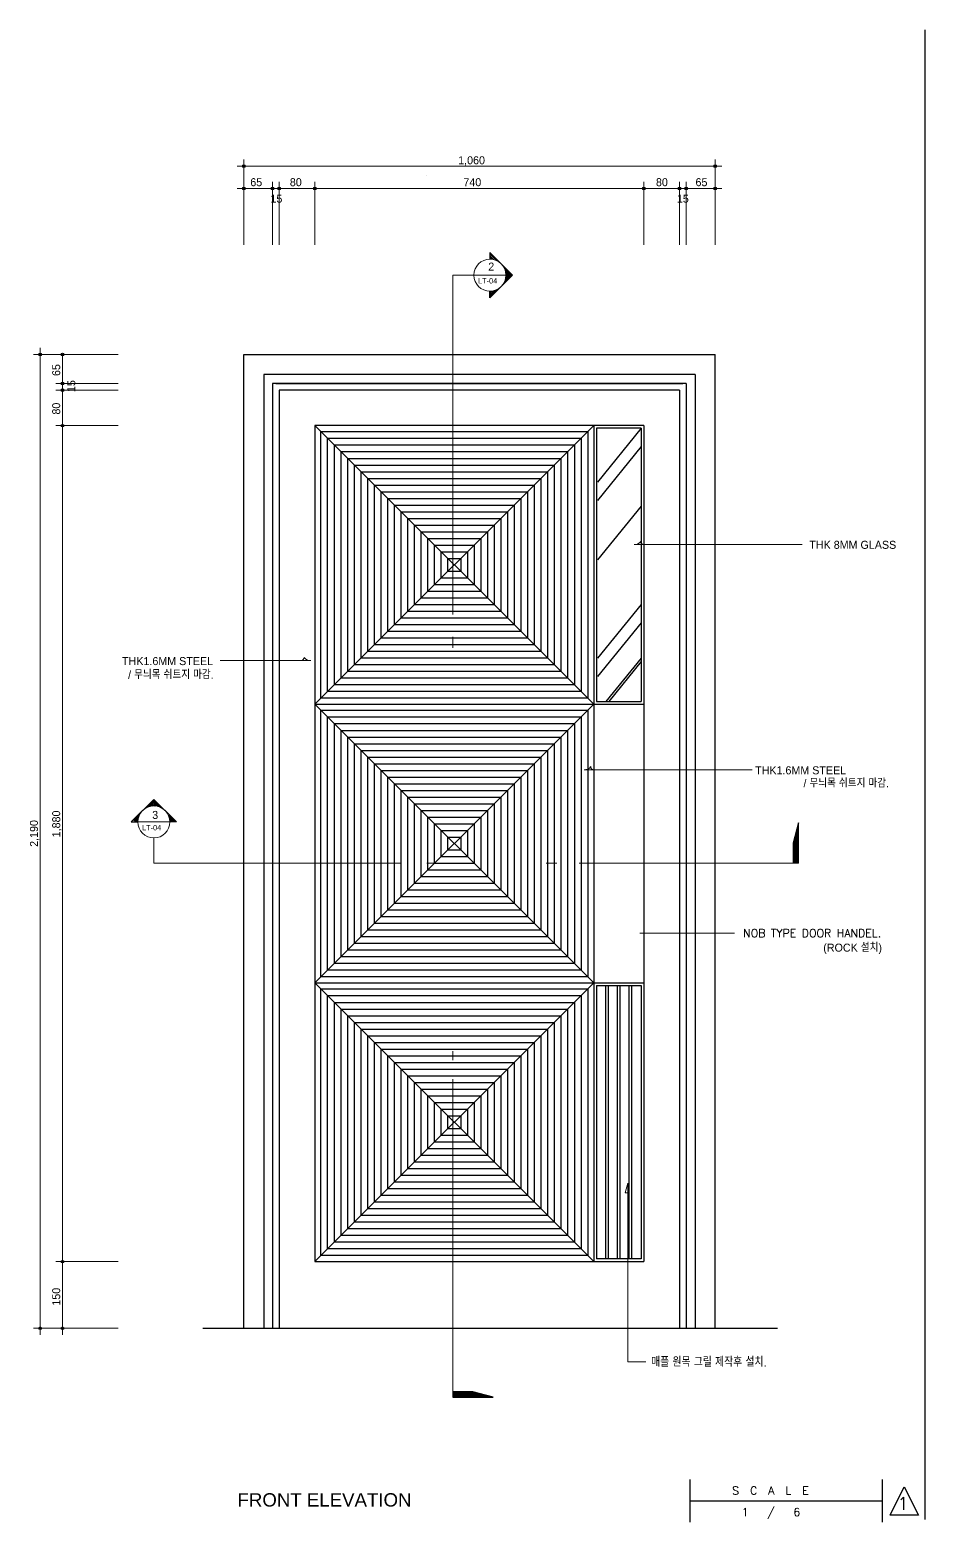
# Model space of a CAD drawing. Header units: inches. Extents: x -1249499 to 290957, y -589671 to 1013543.
# Drawn here: x -888592 to -886580, y 250368 to 253724 of the extents above; entities that cross this region are included whole.
import ezdxf

# ---------------------------------------------------------------- set-up
doc = ezdxf.new("R2010")
doc.units = ezdxf.units.IN
doc.header["$MEASUREMENT"] = 0
doc.linetypes.add('CENTER', pattern=[2, 1.25, -0.25, 0.25, -0.25])
for name, color, linetype in [('11', 13, 'CENTER'), ('3', 2, 'Continuous'), ('31', 54, 'Continuous'), ('32', 11, 'Continuous'), ('5', 5, 'Continuous'), ('6', 6, 'Continuous'), ('9', 9, 'Continuous')]:
    doc.layers.add(name, color=color, linetype=linetype)
doc.layers.add('8', color=8, linetype='Continuous', lineweight=5)
doc.styles.add('HD', font='helved', dxfattribs={"bigfont": 'HD'})
doc.styles.add('HGS', font='ses.shx', dxfattribs={"height": 125, "bigfont": 'shs.shx'})
doc.styles.add('HS', font='romans', dxfattribs={"bigfont": 'hs'})

msp = doc.modelspace()

# ---------------------------------------------------------------- linework, layer by layer
at = {"layer": '11'}
msp.add_line((-887701.2, 253395.6), (-887700.9, 253395.6), dxfattribs=at)
at = {"layer": '3'}
for p, q in [((-887557.9, 253222.9), (-887557.9, 253207.9)), ((-887557.9, 253222.9), (-887507, 253171.9)), ((-887557.9, 253219.6), (-887543, 253204.7)), ((-887557.9, 253215.4), (-887549.7, 253207)), ((-887557.9, 253211.5), (-887554.2, 253207.7)), ((-887525.1, 253186.8), (-887508.6, 253170.3)), ((-887523.2, 253181.5), (-887510.3, 253168.6)), ((-887507, 253171.9), (-887557.9, 253121)), ((-887527.8, 253152.2), (-887527.3, 253151.7)), ((-887526.5, 253154.3), (-887525.6, 253153.4)), ((-887525.4, 253156.5), (-887523.9, 253155)), ((-887524.4, 253158.9), (-887522.2, 253156.7)), ((-887523.5, 253161.4), (-887520.5, 253158.4)), ((-887522.8, 253164.1), (-887518.8, 253160.1)), ((-887522.3, 253177.2), (-887512, 253166.9)), ((-887522.3, 253167), (-887517.1, 253161.8)), ((-887522, 253170.1), (-887515.4, 253163.5)), ((-887521.9, 253173.5), (-887513.7, 253165.2)), ((-887557.9, 253121), (-887557.9, 253135.9)), ((-887557.9, 253134.8), (-887551, 253127.9)), ((-887557.9, 253131.4), (-887552.7, 253126.2)), ((-887557.9, 253128), (-887554.4, 253124.5)), ((-887557.9, 253124.6), (-887556.1, 253122.8)), ((-887555.8, 253136), (-887549.3, 253129.6)), ((-887552.7, 253136.3), (-887547.6, 253131.3)), ((-887549.8, 253136.9), (-887546, 253133)), ((-887547.2, 253137.6), (-887544.3, 253134.7)), ((-887544.6, 253138.5), (-887542.6, 253136.4)), ((-887542.3, 253139.5), (-887540.9, 253138.1)), ((-887540.1, 253140.7), (-887539.2, 253139.8)), ((-887538, 253142), (-887537.5, 253141.5)), ((-887951.4, 252206.8), (-887211.8, 252206.8)), ((-888313.3, 251993.1), (-888364.2, 251942.2)), ((-888333, 251972.3), (-888333.6, 251972.8)), ((-888330.9, 251973.5), (-888331.9, 251974.5)), ((-888328.7, 251974.7), (-888330.2, 251976.2)), ((-888326.3, 251975.7), (-888328.5, 251977.9)), ((-888323.8, 251976.6), (-888326.8, 251979.6)), ((-888321.1, 251977.3), (-888325.1, 251981.3)), ((-888318.2, 251977.8), (-888323.4, 251983)), ((-888315.1, 251978.1), (-888321.7, 251984.7)), ((-888311.8, 251978.1), (-888320, 251986.4)), ((-888308, 251977.8), (-888318.3, 251988.1)), ((-888303.7, 251976.9), (-888316.6, 251989.8)), ((-888298.4, 251974.9), (-888314.9, 251991.5)), ((-888313.3, 251993.1), (-888262.4, 251942.2)), ((-888364.2, 251942.2), (-888349.3, 251942.2)), ((-888353.9, 251942.2), (-888359, 251947.3)), ((-888350.5, 251942.2), (-888357.3, 251949)), ((-888349.2, 251944.3), (-888355.6, 251950.7)), ((-888348.9, 251947.4), (-888353.9, 251952.4)), ((-888348.4, 251950.3), (-888352.2, 251954.1)), ((-888347.6, 251952.9), (-888350.5, 251955.8)), ((-888346.8, 251955.4), (-888348.8, 251957.5)), ((-888345.7, 251957.8), (-888347.2, 251959.2)), ((-888344.6, 251960), (-888345.5, 251960.9)), ((-888343.3, 251962.1), (-888343.8, 251962.6)), ((-888265.6, 251942.2), (-888280.5, 251957.1)), ((-888269, 251942.2), (-888278.6, 251951.7)), ((-888272.4, 251942.2), (-888277.7, 251947.4)), ((-888275.8, 251942.2), (-888277.3, 251943.7)), ((-886864, 251940.3), (-886876.1, 251894.8)), ((-886864, 251849.5), (-886864, 251940.3)), ((-886864, 251897.4), (-886873, 251906.4)), ((-886864, 251899.7), (-886872.5, 251908.3)), ((-886864, 251902.1), (-886872, 251910.2)), ((-886864, 251904.5), (-886871.5, 251912)), ((-886864, 251906.9), (-886871, 251913.9)), ((-886864, 251909.2), (-886870.5, 251915.8)), ((-886864, 251911.6), (-886870, 251917.7)), ((-886864, 251914), (-886869.5, 251919.5)), ((-886864, 251916.4), (-886869, 251921.4)), ((-886864, 251918.7), (-886868.5, 251923.3)), ((-886864, 251921.1), (-886868, 251925.2)), ((-886864, 251923.5), (-886867.5, 251927)), ((-886864, 251925.9), (-886867, 251928.9)), ((-886864, 251928.2), (-886866.5, 251930.8)), ((-886864, 251930.6), (-886866, 251932.7)), ((-886864, 251933), (-886865.5, 251934.5)), ((-886864, 251935.4), (-886865, 251936.4)), ((-886864, 251937.7), (-886864.5, 251938.3)), ((-886876.1, 251894.8), (-886876.1, 251849.5)), ((-886864, 251880.7), (-886876.1, 251892.9)), ((-886864, 251878.3), (-886876.1, 251890.5)), ((-886864, 251876), (-886876.1, 251888.1)), ((-886864, 251873.6), (-886876.1, 251885.7)), ((-886864, 251871.2), (-886876.1, 251883.4)), ((-886864, 251868.8), (-886876.1, 251881)), ((-886864, 251866.5), (-886876.1, 251878.6)), ((-886864, 251864.1), (-886876.1, 251876.2)), ((-886864, 251861.7), (-886876.1, 251873.9)), ((-886864, 251859.3), (-886876.1, 251871.5)), ((-886864, 251883.1), (-886876, 251895.1)), ((-886864, 251885.5), (-886875.5, 251897)), ((-886864, 251887.9), (-886875, 251898.9)), ((-886864, 251890.2), (-886874.5, 251900.8)), ((-886864, 251892.6), (-886874, 251902.6)), ((-886864, 251895), (-886873.5, 251904.5)), ((-886864, 251857), (-886876.1, 251869.1)), ((-886864, 251854.6), (-886876.1, 251866.7)), ((-886864, 251852.2), (-886876.1, 251864.4)), ((-886864, 251849.8), (-886876.1, 251862)), ((-886866.1, 251849.5), (-886876.1, 251859.6)), ((-886868.4, 251849.5), (-886876.1, 251857.2)), ((-886870.8, 251849.5), (-886876.1, 251854.8)), ((-886873.2, 251849.5), (-886876.1, 251852.5)), ((-886875.6, 251849.5), (-886876.1, 251850.1)), ((-887951.4, 251580.2), (-887211.8, 251580.2)), ((-888203.4, 250803.5), (-886911.3, 250803.5)), ((-887641.4, 250648.7), (-887629.3, 250660.8)), ((-887641.4, 250651), (-887631.7, 250660.8)), ((-887641.4, 250653.4), (-887634.1, 250660.8)), ((-887641.4, 250655.8), (-887636.4, 250660.8)), ((-887596.5, 250660.8), (-887641.4, 250660.8)), ((-887641.4, 250660.5), (-887641.2, 250660.8)), ((-887641.4, 250658.2), (-887638.8, 250660.8)), ((-887641.4, 250648.7), (-887550.9, 250648.7)), ((-887639.1, 250648.7), (-887626.9, 250660.8)), ((-887636.7, 250648.7), (-887624.6, 250660.8)), ((-887634.3, 250648.7), (-887622.2, 250660.8)), ((-887631.9, 250648.7), (-887619.8, 250660.8)), ((-887629.6, 250648.7), (-887617.4, 250660.8)), ((-887627.2, 250648.7), (-887615.1, 250660.8)), ((-887624.8, 250648.7), (-887612.7, 250660.8)), ((-887623.9, 250648.4), (-887623.3, 250649)), ((-887622.4, 250648.7), (-887610.3, 250660.8)), ((-887620.1, 250648.7), (-887607.9, 250660.8)), ((-887617.7, 250648.7), (-887605.6, 250660.8)), ((-887615.3, 250648.7), (-887603.2, 250660.8)), ((-887612.9, 250648.7), (-887600.8, 250660.8)), ((-887610.6, 250648.7), (-887598.4, 250660.8)), ((-887608.2, 250648.7), (-887596.1, 250660.7)), ((-887605.8, 250648.7), (-887594.3, 250660.2)), ((-887603.4, 250648.7), (-887592.4, 250659.7)), ((-887601.1, 250648.7), (-887590.5, 250659.2)), ((-887598.7, 250648.7), (-887588.6, 250658.7)), ((-887550.9, 250648.7), (-887596.5, 250660.8)), ((-887596.3, 250648.7), (-887586.8, 250658.2)), ((-887593.9, 250648.7), (-887584.9, 250657.7)), ((-887591.6, 250648.7), (-887583, 250657.2)), ((-887589.2, 250648.7), (-887581.1, 250656.7)), ((-887586.8, 250648.7), (-887579.3, 250656.2)), ((-887584.4, 250648.7), (-887577.4, 250655.7)), ((-887582, 250648.7), (-887575.5, 250655.2)), ((-887579.7, 250648.7), (-887573.6, 250654.7)), ((-887577.3, 250648.7), (-887571.8, 250654.2)), ((-887574.9, 250648.7), (-887569.9, 250653.7)), ((-887572.5, 250648.7), (-887568, 250653.2)), ((-887570.2, 250648.7), (-887566.1, 250652.7)), ((-887567.8, 250648.7), (-887564.2, 250652.2)), ((-887565.4, 250648.7), (-887562.4, 250651.7)), ((-887563, 250648.7), (-887560.5, 250651.2)), ((-887560.7, 250648.7), (-887558.6, 250650.7)), ((-887558.3, 250648.7), (-887556.7, 250650.2)), ((-887555.9, 250648.7), (-887554.9, 250649.7)), ((-887553.5, 250648.7), (-887553, 250649.2))]:
    msp.add_line(p, q, dxfattribs=at)
at = {"layer": '31'}
msp.add_line((-886579.6, 250373.6), (-886579.6, 253723.6), dxfattribs=at)
at = {"layer": '31', "color": 54, "linetype": 'Continuous'}
for p, q in [((-887107.6, 250367.6), (-887107.6, 250463.6)), ((-886675.6, 250367.6), (-886675.6, 250463.6)), ((-887107.6, 250415.6), (-886675.6, 250415.6))]:
    msp.add_line(p, q, dxfattribs=at)
at = {"layer": '32'}
for p, q in [((-887318.4, 252827.5), (-887318.4, 252212.8)), ((-887217.8, 252827.5), (-887318.4, 252827.5)), ((-887217.8, 252827.5), (-887217.8, 252212.8)), ((-887318.4, 252212.8), (-887217.8, 252212.8)), ((-887297.1, 250959.5), (-887297.1, 251574.2)), ((-887291.1, 250959.5), (-887291.1, 251574.2)), ((-887271.1, 250959.5), (-887271.1, 251574.2)), ((-887265.1, 250959.5), (-887265.1, 251574.2)), ((-887245.1, 250959.5), (-887245.1, 251574.2)), ((-887239.1, 250959.5), (-887239.1, 251574.2))]:
    msp.add_line(p, q, dxfattribs=at)
at = {"layer": '5'}
for p, q in [((-887951.4, 252833.5), (-887324.4, 252206.8)), ((-887324.4, 252833.5), (-887951.4, 252206.8)), ((-887937.7, 252820), (-887338.2, 252820)), ((-887937.7, 252220.3), (-887937.7, 252820)), ((-887338.2, 252820), (-887338.2, 252220.3)), ((-887217.8, 252827.5), (-887315.8, 252706.7)), ((-887922.7, 252805), (-887353.2, 252805)), ((-887922.7, 252235.3), (-887922.7, 252805)), ((-887907.7, 252790), (-887368.2, 252790)), ((-887907.7, 252250.3), (-887907.7, 252790)), ((-887368.2, 252790), (-887368.2, 252250.3)), ((-887353.2, 252805), (-887353.2, 252235.3)), ((-887217.8, 252786.3), (-887315.8, 252665.5)), ((-887892.7, 252775), (-887383.2, 252775)), ((-887892.7, 252265.3), (-887892.7, 252775)), ((-887877.7, 252760), (-887398.2, 252760)), ((-887877.7, 252280.3), (-887877.7, 252760)), ((-887862.7, 252745), (-887413.2, 252745)), ((-887862.7, 252295.3), (-887862.7, 252745)), ((-887413.2, 252745), (-887413.2, 252295.3)), ((-887398.2, 252760), (-887398.2, 252280.3)), ((-887383.2, 252775), (-887383.2, 252265.3)), ((-887847.7, 252730), (-887428.2, 252730)), ((-887847.7, 252310.3), (-887847.7, 252730)), ((-887832.7, 252715), (-887443.2, 252715)), ((-887832.7, 252325.3), (-887832.7, 252715)), ((-887443.2, 252715), (-887443.2, 252325.3)), ((-887428.2, 252730), (-887428.2, 252310.3)), ((-887817.7, 252700), (-887458.2, 252700)), ((-887817.7, 252340.3), (-887817.7, 252700)), ((-887802.7, 252685), (-887473.2, 252685)), ((-887802.7, 252355.3), (-887802.7, 252685)), ((-887473.2, 252685), (-887473.2, 252355.3)), ((-887458.2, 252700), (-887458.2, 252340.3)), ((-887787.7, 252670), (-887488.2, 252670)), ((-887787.7, 252370.3), (-887787.7, 252670)), ((-887772.7, 252655), (-887503.2, 252655)), ((-887772.7, 252385.3), (-887772.7, 252655)), ((-887503.2, 252655), (-887503.2, 252385.3)), ((-887488.2, 252670), (-887488.2, 252370.3)), ((-887217.8, 252652.5), (-887315.8, 252531.6)), ((-887757.7, 252640), (-887518.2, 252640)), ((-887757.7, 252400.3), (-887757.7, 252640)), ((-887742.7, 252625), (-887533.2, 252625)), ((-887742.7, 252415.3), (-887742.7, 252625)), ((-887727.7, 252610), (-887548.2, 252610)), ((-887727.7, 252430.3), (-887727.7, 252610)), ((-887548.2, 252610), (-887548.2, 252430.3)), ((-887533.2, 252625), (-887533.2, 252415.3)), ((-887518.2, 252640), (-887518.2, 252400.3)), ((-887712.7, 252595), (-887563.2, 252595)), ((-887712.7, 252445.3), (-887712.7, 252595)), ((-887697.7, 252460.3), (-887697.7, 252580)), ((-887697.7, 252580), (-887578.2, 252580)), ((-887578.2, 252580), (-887578.2, 252460.3)), ((-887563.2, 252595), (-887563.2, 252445.3)), ((-887682.7, 252475.3), (-887682.7, 252565)), ((-887682.7, 252565), (-887593.2, 252565)), ((-887667.7, 252490.3), (-887667.7, 252550)), ((-887667.7, 252550), (-887608.2, 252550)), ((-887608.2, 252550), (-887608.2, 252490.3)), ((-887593.2, 252565), (-887593.2, 252475.3)), ((-887652.7, 252505.3), (-887652.7, 252535)), ((-887652.7, 252535), (-887623.2, 252535)), ((-887623.2, 252535), (-887623.2, 252505.3)), ((-887608.2, 252490.3), (-887667.7, 252490.3)), ((-887623.2, 252505.3), (-887652.7, 252505.3)), ((-887563.2, 252445.3), (-887712.7, 252445.3)), ((-887578.2, 252460.3), (-887697.7, 252460.3)), ((-887593.2, 252475.3), (-887682.7, 252475.3)), ((-887533.2, 252415.3), (-887742.7, 252415.3)), ((-887548.2, 252430.3), (-887727.7, 252430.3)), ((-887217.8, 252431.5), (-887315.8, 252310.6)), ((-887503.2, 252385.3), (-887772.7, 252385.3)), ((-887518.2, 252400.3), (-887757.7, 252400.3)), ((-887217.8, 252390.3), (-887315.8, 252269.5)), ((-887473.2, 252355.3), (-887802.7, 252355.3)), ((-887488.2, 252370.3), (-887787.7, 252370.3)), ((-887428.2, 252310.3), (-887847.7, 252310.3)), ((-887443.2, 252325.3), (-887832.7, 252325.3)), ((-887458.2, 252340.3), (-887817.7, 252340.3)), ((-887217.8, 252310.9), (-887297.4, 252212.8)), ((-887398.2, 252280.3), (-887877.7, 252280.3)), ((-887413.2, 252295.3), (-887862.7, 252295.3)), ((-887217.8, 252303), (-887291, 252212.8)), ((-887368.2, 252250.3), (-887907.7, 252250.3)), ((-887383.2, 252265.3), (-887892.7, 252265.3)), ((-887338.2, 252220.3), (-887937.7, 252220.3)), ((-887353.2, 252235.3), (-887922.7, 252235.3)), ((-887324.4, 252206.8), (-887951.4, 251580.2)), ((-887951.4, 252206.8), (-887324.4, 251580.2)), ((-887937.7, 252193.3), (-887338.2, 252193.3)), ((-887937.7, 251593.7), (-887937.7, 252193.3)), ((-887922.7, 252178.3), (-887353.2, 252178.3)), ((-887922.7, 251608.7), (-887922.7, 252178.3)), ((-887353.2, 252178.3), (-887353.2, 251608.7)), ((-887338.2, 252193.3), (-887338.2, 251593.7)), ((-887907.7, 252163.3), (-887368.2, 252163.3)), ((-887907.7, 251623.7), (-887907.7, 252163.3)), ((-887892.7, 252148.3), (-887383.2, 252148.3)), ((-887892.7, 251638.7), (-887892.7, 252148.3)), ((-887383.2, 252148.3), (-887383.2, 251638.7)), ((-887368.2, 252163.3), (-887368.2, 251623.7)), ((-887877.7, 252133.3), (-887398.2, 252133.3)), ((-887877.7, 251653.7), (-887877.7, 252133.3)), ((-887862.7, 252118.3), (-887413.2, 252118.3)), ((-887862.7, 251668.7), (-887862.7, 252118.3)), ((-887413.2, 252118.3), (-887413.2, 251668.7)), ((-887398.2, 252133.3), (-887398.2, 251653.7)), ((-887847.7, 252103.3), (-887428.2, 252103.3)), ((-887847.7, 251683.7), (-887847.7, 252103.3)), ((-887832.7, 252088.3), (-887443.2, 252088.3)), ((-887832.7, 251698.7), (-887832.7, 252088.3)), ((-887817.7, 252073.3), (-887458.2, 252073.3)), ((-887817.7, 251713.7), (-887817.7, 252073.3)), ((-887458.2, 252073.3), (-887458.2, 251713.7)), ((-887443.2, 252088.3), (-887443.2, 251698.7)), ((-887428.2, 252103.3), (-887428.2, 251683.7)), ((-887802.7, 252058.3), (-887473.2, 252058.3)), ((-887802.7, 251728.7), (-887802.7, 252058.3)), ((-887787.7, 252043.3), (-887488.2, 252043.3)), ((-887787.7, 251743.7), (-887787.7, 252043.3)), ((-887488.2, 252043.3), (-887488.2, 251743.7)), ((-887473.2, 252058.3), (-887473.2, 251728.7)), ((-887772.7, 252028.3), (-887503.2, 252028.3)), ((-887772.7, 251758.7), (-887772.7, 252028.3)), ((-887757.7, 252013.3), (-887518.2, 252013.3)), ((-887757.7, 251773.7), (-887757.7, 252013.3)), ((-887518.2, 252013.3), (-887518.2, 251773.7)), ((-887503.2, 252028.3), (-887503.2, 251758.7)), ((-887742.7, 251998.3), (-887533.2, 251998.3)), ((-887742.7, 251788.7), (-887742.7, 251998.3)), ((-887727.7, 251983.3), (-887548.2, 251983.3)), ((-887727.7, 251803.7), (-887727.7, 251983.3)), ((-887548.2, 251983.3), (-887548.2, 251803.7)), ((-887533.2, 251998.3), (-887533.2, 251788.7)), ((-887712.7, 251968.3), (-887563.2, 251968.3)), ((-887712.7, 251818.7), (-887712.7, 251968.3)), ((-887697.7, 251833.7), (-887697.7, 251953.3)), ((-887697.7, 251953.3), (-887578.2, 251953.3)), ((-887578.2, 251953.3), (-887578.2, 251833.7)), ((-887563.2, 251968.3), (-887563.2, 251818.7)), ((-887682.7, 251848.7), (-887682.7, 251938.3)), ((-887682.7, 251938.3), (-887593.2, 251938.3)), ((-887667.7, 251863.7), (-887667.7, 251923.3)), ((-887667.7, 251923.3), (-887608.2, 251923.3)), ((-887652.7, 251878.7), (-887652.7, 251908.3)), ((-887652.7, 251908.3), (-887623.2, 251908.3)), ((-887623.2, 251908.3), (-887623.2, 251878.7)), ((-887608.2, 251923.3), (-887608.2, 251863.7)), ((-887593.2, 251938.3), (-887593.2, 251848.7)), ((-887623.2, 251878.7), (-887652.7, 251878.7)), ((-887593.2, 251848.7), (-887682.7, 251848.7)), ((-887608.2, 251863.7), (-887667.7, 251863.7)), ((-887563.2, 251818.7), (-887712.7, 251818.7)), ((-887578.2, 251833.7), (-887697.7, 251833.7)), ((-887518.2, 251773.7), (-887757.7, 251773.7)), ((-887533.2, 251788.7), (-887742.7, 251788.7)), ((-887548.2, 251803.7), (-887727.7, 251803.7)), ((-887488.2, 251743.7), (-887787.7, 251743.7)), ((-887503.2, 251758.7), (-887772.7, 251758.7)), ((-887458.2, 251713.7), (-887817.7, 251713.7)), ((-887473.2, 251728.7), (-887802.7, 251728.7)), ((-887428.2, 251683.7), (-887847.7, 251683.7)), ((-887443.2, 251698.7), (-887832.7, 251698.7)), ((-887383.2, 251638.7), (-887892.7, 251638.7)), ((-887398.2, 251653.7), (-887877.7, 251653.7)), ((-887413.2, 251668.7), (-887862.7, 251668.7)), ((-887353.2, 251608.7), (-887922.7, 251608.7)), ((-887368.2, 251623.7), (-887907.7, 251623.7)), ((-887324.4, 251580.2), (-887951.4, 250953.5)), ((-887951.4, 251580.2), (-887324.4, 250953.5)), ((-887338.2, 251593.7), (-887937.7, 251593.7)), ((-887937.7, 250967), (-887937.7, 251566.6)), ((-887937.7, 251566.6), (-887338.2, 251566.6)), ((-887922.7, 250982), (-887922.7, 251551.6)), ((-887922.7, 251551.6), (-887353.2, 251551.6)), ((-887907.7, 250997), (-887907.7, 251536.6)), ((-887907.7, 251536.6), (-887368.2, 251536.6)), ((-887368.2, 251536.6), (-887368.2, 250997)), ((-887353.2, 251551.6), (-887353.2, 250982)), ((-887338.2, 251566.6), (-887338.2, 250967)), ((-887892.7, 251012), (-887892.7, 251521.6)), ((-887892.7, 251521.6), (-887383.2, 251521.6)), ((-887877.7, 251027), (-887877.7, 251506.6)), ((-887877.7, 251506.6), (-887398.2, 251506.6)), ((-887398.2, 251506.6), (-887398.2, 251027)), ((-887383.2, 251521.6), (-887383.2, 251012)), ((-887862.7, 251042), (-887862.7, 251491.6)), ((-887862.7, 251491.6), (-887413.2, 251491.6)), ((-887847.7, 251057), (-887847.7, 251476.6)), ((-887847.7, 251476.6), (-887428.2, 251476.6)), ((-887428.2, 251476.6), (-887428.2, 251057)), ((-887413.2, 251491.6), (-887413.2, 251042)), ((-887832.7, 251072), (-887832.7, 251461.6)), ((-887832.7, 251461.6), (-887443.2, 251461.6)), ((-887817.7, 251446.6), (-887458.2, 251446.6)), ((-887817.7, 251087), (-887817.7, 251446.6)), ((-887458.2, 251446.6), (-887458.2, 251087)), ((-887443.2, 251461.6), (-887443.2, 251072)), ((-887802.7, 251431.6), (-887473.2, 251431.6)), ((-887802.7, 251102), (-887802.7, 251431.6)), ((-887787.7, 251416.6), (-887488.2, 251416.6)), ((-887787.7, 251117), (-887787.7, 251416.6)), ((-887772.7, 251401.6), (-887503.2, 251401.6)), ((-887772.7, 251132), (-887772.7, 251401.6)), ((-887503.2, 251401.6), (-887503.2, 251132)), ((-887488.2, 251416.6), (-887488.2, 251117)), ((-887473.2, 251431.6), (-887473.2, 251102)), ((-887757.7, 251386.6), (-887518.2, 251386.6)), ((-887757.7, 251147), (-887757.7, 251386.6)), ((-887742.7, 251371.6), (-887533.2, 251371.6)), ((-887742.7, 251162), (-887742.7, 251371.6)), ((-887533.2, 251371.6), (-887533.2, 251162)), ((-887518.2, 251386.6), (-887518.2, 251147)), ((-887727.7, 251356.6), (-887548.2, 251356.6)), ((-887727.7, 251177), (-887727.7, 251356.6)), ((-887712.7, 251341.6), (-887563.2, 251341.6)), ((-887712.7, 251192), (-887712.7, 251341.6)), ((-887563.2, 251341.6), (-887563.2, 251192)), ((-887548.2, 251356.6), (-887548.2, 251177)), ((-887697.7, 251207), (-887697.7, 251326.6)), ((-887697.7, 251326.6), (-887578.2, 251326.6)), ((-887682.7, 251222), (-887682.7, 251311.6)), ((-887682.7, 251311.6), (-887593.2, 251311.6)), ((-887593.2, 251311.6), (-887593.2, 251222)), ((-887578.2, 251326.6), (-887578.2, 251207)), ((-887667.7, 251237), (-887667.7, 251296.6)), ((-887667.7, 251296.6), (-887608.2, 251296.6)), ((-887652.7, 251252), (-887652.7, 251281.6)), ((-887652.7, 251281.6), (-887623.2, 251281.6)), ((-887623.2, 251281.6), (-887623.2, 251252)), ((-887608.2, 251296.6), (-887608.2, 251237)), ((-887608.2, 251237), (-887667.7, 251237)), ((-887623.2, 251252), (-887652.7, 251252)), ((-887578.2, 251207), (-887697.7, 251207)), ((-887593.2, 251222), (-887682.7, 251222)), ((-887548.2, 251177), (-887727.7, 251177)), ((-887563.2, 251192), (-887712.7, 251192)), ((-887518.2, 251147), (-887757.7, 251147)), ((-887533.2, 251162), (-887742.7, 251162)), ((-887473.2, 251102), (-887802.7, 251102)), ((-887488.2, 251117), (-887787.7, 251117)), ((-887503.2, 251132), (-887772.7, 251132)), ((-887443.2, 251072), (-887832.7, 251072)), ((-887458.2, 251087), (-887817.7, 251087)), ((-887413.2, 251042), (-887862.7, 251042)), ((-887428.2, 251057), (-887847.7, 251057)), ((-887383.2, 251012), (-887892.7, 251012)), ((-887398.2, 251027), (-887877.7, 251027)), ((-887338.2, 250967), (-887937.7, 250967)), ((-887353.2, 250982), (-887922.7, 250982)), ((-887368.2, 250997), (-887907.7, 250997))]:
    msp.add_line(p, q, dxfattribs=at)
at = {"layer": '5', "color": 40}
for centre in [(-888111.4, 253417), (-887051.8, 253417), (-888111.4, 253367), (-888046.4, 253367), (-888031.4, 253367), (-887951.4, 253367), (-887211.8, 253367), (-887131.8, 253367), (-887116.8, 253367), (-887051.8, 253367), (-888568.9, 252993.5), (-888518.9, 252993.5), (-888518.9, 252928.5), (-888518.9, 252913.5), (-888518.9, 252833.5), (-888518.9, 250953.5), (-888568.9, 250803.5), (-888518.9, 250803.5)]:
    msp.add_circle(centre, 3, dxfattribs=at)
at = {"layer": '6'}
for p, q in [((-888111.4, 250803.5), (-888111.4, 252993.5)), ((-888111.4, 252993.5), (-887051.8, 252993.5)), ((-887051.8, 250803.5), (-887051.8, 252993.5)), ((-888066.4, 252948.5), (-888066.4, 250803.5)), ((-887096.8, 252948.5), (-888066.4, 252948.5)), ((-887096.8, 252948.5), (-887096.8, 250803.5)), ((-888046.4, 252928.5), (-888046.4, 250803.5)), ((-887116.8, 252928.5), (-888046.4, 252928.5)), ((-888038.9, 252928.5), (-887124.3, 252928.5)), ((-888031.4, 252913.5), (-888031.4, 250803.5)), ((-887131.8, 252913.5), (-888031.4, 252913.5)), ((-887131.8, 252913.5), (-887131.8, 250803.5)), ((-887116.8, 252928.5), (-887116.8, 250803.5)), ((-887951.4, 252833.5), (-887951.4, 250953.5)), ((-887211.8, 252833.5), (-887951.4, 252833.5)), ((-887324.4, 252833.5), (-887324.4, 250953.5)), ((-887211.8, 252833.5), (-887211.8, 250953.5)), ((-887318.4, 251574.2), (-887318.4, 250959.5)), ((-887318.4, 251574.2), (-887217.8, 251574.2)), ((-887217.8, 251574.2), (-887217.8, 250959.5)), ((-887951.4, 250953.5), (-887211.8, 250953.5)), ((-887217.8, 250959.5), (-887318.4, 250959.5))]:
    msp.add_line(p, q, dxfattribs=at)
at = {"layer": '8'}
for p, q in [((-888126.4, 253417), (-887036.8, 253417)), ((-888111.4, 253239.8), (-888111.4, 253432)), ((-887051.8, 253239.8), (-887051.8, 253432)), ((-888046.4, 253239.8), (-888046.4, 253382)), ((-888031.4, 253239.8), (-888031.4, 253382)), ((-887951.4, 253239.8), (-887951.4, 253382)), ((-887211.8, 253239.8), (-887211.8, 253382)), ((-887131.8, 253239.8), (-887131.8, 253382)), ((-887116.8, 253239.8), (-887116.8, 253382)), ((-888126.4, 253367), (-887036.8, 253367)), ((-887641.4, 253171.9), (-887641.4, 252409)), ((-887641.4, 253171.9), (-887521.9, 253171.9)), ((-888393.9, 252993.5), (-888583.9, 252993.5)), ((-888568.9, 253008.5), (-888568.9, 250788.5)), ((-888518.9, 252993.5), (-888518.9, 250788.5)), ((-888393.9, 252928.5), (-888533.9, 252928.5)), ((-888393.9, 252913.5), (-888533.9, 252913.5)), ((-888393.9, 252833.5), (-888533.9, 252833.5)), ((-888393.9, 252833.5), (-888533.9, 252833.5)), ((-887233.9, 252566.2), (-886856.4, 252566.2)), ((-887641.4, 252358.2), (-887641.4, 252334.2)), ((-887960.7, 252305.3), (-888164.5, 252305.3)), ((-887346.3, 252059.8), (-886968.7, 252059.8)), ((-888349.3, 251942.2), (-888262.4, 251942.2)), ((-888313.3, 251906.2), (-888313.3, 251849.5)), ((-888313.3, 251849.5), (-887757.3, 251849.5)), ((-887700.1, 251849.5), (-887676.1, 251849.5)), ((-887431.3, 251849.5), (-887407.3, 251849.5)), ((-887357.5, 251849.5), (-886864, 251849.5)), ((-887221.2, 251692.2), (-887008.3, 251692.2)), ((-887641.4, 251406.8), (-887641.4, 251426.8)), ((-887641.4, 251363.5), (-887641.4, 250648.7)), ((-887248, 251130.3), (-887253.8, 251108.5)), ((-887253.8, 251108.5), (-887248, 251108.5)), ((-887248, 250727.9), (-887248, 251130.3)), ((-888393.9, 250953.5), (-888533.9, 250953.5)), ((-888393.9, 250803.5), (-888583.9, 250803.5)), ((-887248, 250727.9), (-887207.2, 250727.9))]:
    msp.add_line(p, q, dxfattribs=at)
for centre in [(-887557.9, 253171.9), (-888313.3, 251942.2)]:
    msp.add_circle(centre, 36, dxfattribs=at)
for centre, radius, start, end in [((-887232.7, 252583.1), 17, 265.8891, 324.1447), ((-887212.4, 252572.7), 6.54, 175.9367, 268.1984), ((-887982.3, 252311.8), 6.54, 271.8016, 4.0633), ((-887962, 252322.2), 17, 215.8553, 274.1109), ((-887345.1, 252076.7), 17, 265.8891, 324.1447), ((-887324.8, 252066.3), 6.54, 175.9367, 268.1984)]:
    msp.add_arc(centre, radius, start, end, dxfattribs=at)
at = {"layer": '9'}
for p, q in [((-886658.4, 250383.3), (-886626.6, 250446.8)), ((-886626.6, 250446.8), (-886594.9, 250383.3)), ((-886594.9, 250383.3), (-886658.4, 250383.3))]:
    msp.add_line(p, q, dxfattribs=at)

# ---------------------------------------------------------------- texts
for s, height, style, p in [('1,060', 18, 'HGS', (-887629.3, 253421.3)), ('65', 18, 'HGS', (-888096.6, 253372)), ('80', 18, 'HGS', (-888007.7, 253372)), ('740', 18, 'HGS', (-887617.6, 253372)), ('80', 18, 'HGS', (-887184.7, 253372)), ('65', 18, 'HGS', (-887095.8, 253372)), ('15', 18, 'HGS', (-888051.3, 253335)), ('15', 18, 'HGS', (-887137.7, 253335)), ('2', 18, 'HGS', (-887561.7, 253182.2)), ('LT-04', 12, 'HGS', (-887584.7, 253153.2)), ('THK 8MM GLASS', 18, 'HGS', (-886839.9, 252556.5)), ('THK1.6MM STEEL', 18, 'HGS', (-888384.9, 252295)), ('/ 무늬목 쉬트지 마감.', 18, 'HGS', (-888371.2, 252264.3)), ('THK1.6MM STEEL', 18, 'HGS', (-886961.8, 252049.4)), ('/ 무늬목 쉬트지 마감.', 18, 'HGS', (-886853.1, 252020.1)), ('3', 18, 'HGS', (-888317.1, 251949.1)), ('LT-04', 12, 'HGS', (-888340.1, 251923.4)), ('NOB TYPE DOOR HANDEL.', 18, 'HS', (-886988.8, 251683.2)), ('(ROCK 설치)', 18, 'HGS', (-886808.6, 251650.6)), ('매플 원목 그릴 제작후 설치.', 20, 'HGS', (-887195.4, 250717.5)), ('FRONT ELEVATION', 30, 'HD', (-888125.4, 250402.7))]:
    msp.add_text(s, height=height, dxfattribs=dict(at, style=style)).set_placement(p)
at = {"layer": '9', "style": 'HGS'}
for s, p in [('65', (-888523.9, 252945.1)), ('15', (-888489.9, 252909)), ('80', (-888523.9, 252858.4)), ('2,190', (-888573.9, 251886.3)), ('1,880', (-888523.9, 251907.7)), ('150', (-888523.9, 250854.5))]:
    msp.add_text(s, height=18, rotation=90, dxfattribs=at).set_placement(p)
at = {"layer": '9', "color": 141, "linetype": 'Continuous', "style": 'HS'}
for s, height, p in [('S  C  A  L  E', 18, (-887013.4, 250429.5)), ('1   /   6', 18, (-886991.7, 250381.3)), ('1', 28.8, (-886641.6, 250395))]:
    msp.add_text(s, height=height, dxfattribs=at).set_placement(p)

doc.saveas('drawing.dxf')
